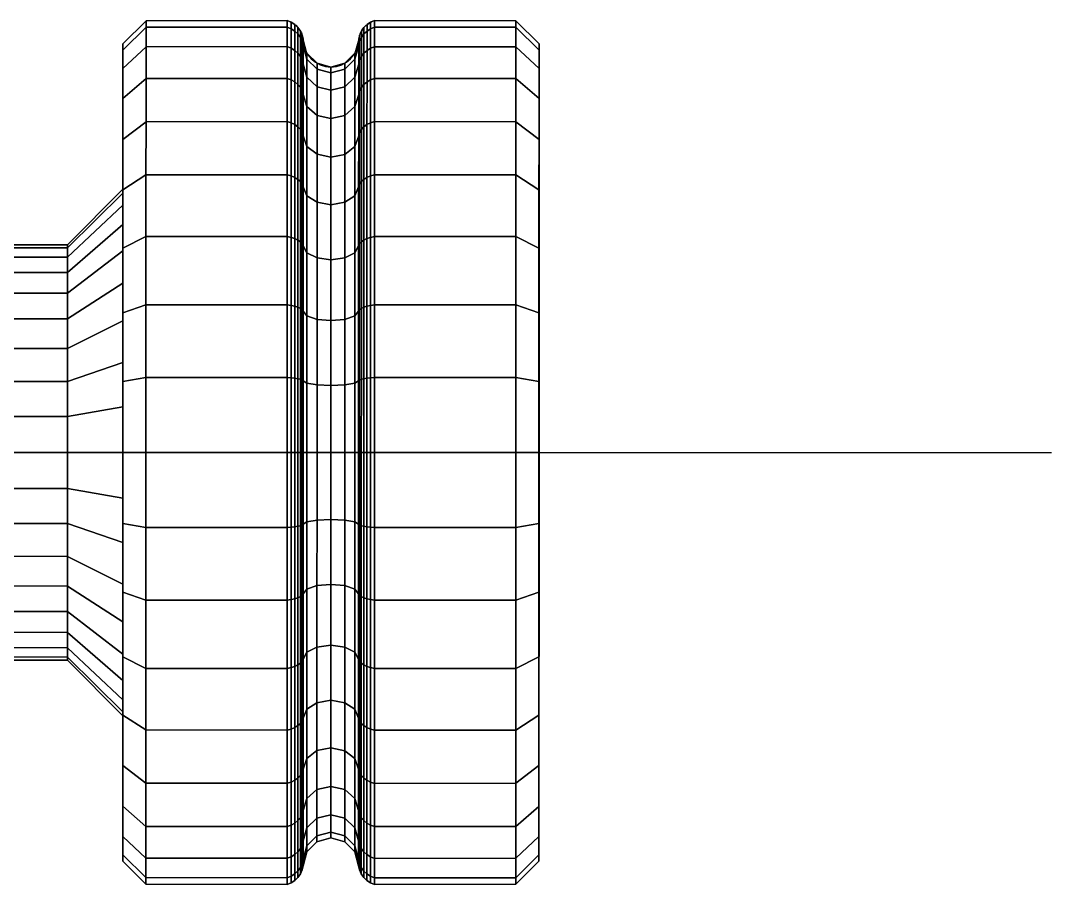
# Model space of a CAD drawing. Extents: x 12.7 to 36, y 9 to 27.5.
# Drawn here: x 33.801 to 36.03, y 10.85 to 12.717 of the extents above; entities that cross this region are included whole.
import ezdxf

# ---------------------------------------------------------------- set-up
doc = ezdxf.new("R2010")
doc.units = 0
doc.header["$MEASUREMENT"] = 0
doc.layers.get('0').update_dxf_attribs({"linetype": 'CONTINUOUS'})
doc.layers.add('FACE', color=7, linetype='CONTINUOUS')

# ---------------------------------------------------------------- blocks, each defined once
blk = doc.blocks.new('NEW')
at = {"color": 7}
blk.add_line((36.03, 11.7829, 0.75), (12.691, 11.7865, 0.75), dxfattribs=at)
at = {"color": 7, "elevation": 0.75}
blk.add_lwpolyline([(33.4418, 12.2329), (33.9018, 12.2329), (34.0218, 12.3529), (34.0218, 12.667), (34.0718, 12.717), (34.3772, 12.7172, -0.299827), (34.4118, 12.677, 1), (34.5318, 12.677, -0.299827), (34.5663, 12.7172), (34.8718, 12.717), (34.9218, 12.667), (34.9218, 11.7829)], format="xyb", dxfattribs=at)
at = {"layer": 'FACE', "color": 7}
mesh = blk.add_polymesh((9, 9), dxfattribs=at)
for k, corner in enumerate([(34.4097, 12.6861, 0.75), (34.4059, 12.6947, 0.75), (34.4005, 12.7023, 0.75), (34.3938, 12.7088, 0.75), (34.3859, 12.7138, 0.75), (34.3772, 12.7172, 0.75), (34.0718, 12.717, 0.75), (34.0218, 12.667, 0.75), (34.0218, 12.3529, 0.75), (34.4097, 12.6724, 0.5933), (34.4059, 12.6808, 0.5918), (34.4005, 12.6884, 0.5905), (34.3938, 12.6947, 0.5894), (34.3859, 12.6997, 0.5885), (34.3772, 12.7031, 0.5879), (34.0718, 12.7028, 0.588), (34.0218, 12.6536, 0.5966), (34.0218, 12.3443, 0.6512), (34.4097, 12.6317, 0.4414), (34.4059, 12.6397, 0.4385), (34.4005, 12.6469, 0.4359), (34.3938, 12.653, 0.4337), (34.3859, 12.6577, 0.4319), (34.3772, 12.661, 0.4308), (34.0718, 12.6607, 0.4309), (34.0218, 12.6138, 0.448), (34.0218, 12.3186, 0.5554), (34.4097, 12.5652, 0.2989), (34.4059, 12.5726, 0.2946), (34.4005, 12.5793, 0.2908), (34.3938, 12.5849, 0.2875), (34.3859, 12.5892, 0.285), (34.3772, 12.5922, 0.2833), (34.0718, 12.592, 0.2834), (34.0218, 12.5487, 0.3084), (34.0218, 12.2767, 0.4655), (34.4097, 12.475, 0.17), (34.4059, 12.4816, 0.1645), (34.4005, 12.4874, 0.1596), (34.3938, 12.4924, 0.1555), (34.3859, 12.4962, 0.1522), (34.3772, 12.4989, 0.15), (34.0718, 12.4987, 0.1502), (34.0218, 12.4604, 0.1823), (34.0218, 12.2198, 0.3842), (34.4097, 12.3638, 0.0588), (34.4059, 12.3693, 0.0523), (34.4005, 12.3742, 0.0464), (34.3938, 12.3784, 0.0415), (34.3859, 12.3816, 0.0376), (34.3772, 12.3838, 0.035), (34.0717, 12.3837, 0.0352), (34.0218, 12.3516, 0.0735), (34.0218, 12.1497, 0.3141), (34.4097, 12.235, -0.0314), (34.4059, 12.2393, -0.0388), (34.4005, 12.2431, -0.0454), (34.3937, 12.2463, -0.051), (34.3859, 12.2488, -0.0554), (34.3772, 12.2506, -0.0583), (34.0717, 12.2505, -0.0581), (34.0217, 12.2255, -0.0148), (34.0218, 12.0684, 0.2572), (34.4096, 12.0925, -0.0979), (34.4058, 12.0954, -0.1059), (34.4005, 12.098, -0.1131), (34.3937, 12.1002, -0.1191), (34.3859, 12.1019, -0.1239), (34.3772, 12.1031, -0.1271), (34.0717, 12.103, -0.1268), (34.0217, 12.0859, -0.0799), (34.0217, 11.9785, 0.2153), (34.4096, 11.9405, -0.1386), (34.4058, 11.942, -0.147), (34.4005, 11.9433, -0.1545), (34.3937, 11.9445, -0.1609), (34.3858, 11.9453, -0.1658), (34.3772, 11.9459, -0.1692), (34.0717, 11.9459, -0.1689), (34.0217, 11.9373, -0.1197), (34.0217, 11.8827, 0.1896)]):
    mesh.set_mesh_vertex(divmod(k, 9), corner)
mesh = blk.add_polymesh((9, 9), dxfattribs=at)
for k, corner in enumerate([(34.9218, 11.7829, 0.75), (34.9218, 12.667, 0.75), (34.8718, 12.717, 0.75), (34.5663, 12.7172, 0.75), (34.5576, 12.7138, 0.75), (34.5498, 12.7088, 0.75), (34.543, 12.7023, 0.75), (34.5377, 12.6947, 0.75), (34.5339, 12.6861, 0.75), (34.9218, 11.7829, 0.7502), (34.9218, 12.6536, 0.5966), (34.8718, 12.7028, 0.5879), (34.5663, 12.7031, 0.5879), (34.5576, 12.6997, 0.5885), (34.5498, 12.6947, 0.5894), (34.543, 12.6884, 0.5905), (34.5377, 12.6808, 0.5918), (34.5339, 12.6724, 0.5933), (34.9218, 11.783, 0.7503), (34.9218, 12.6138, 0.4479), (34.8718, 12.6607, 0.4308), (34.5663, 12.6609, 0.4308), (34.5576, 12.6577, 0.4319), (34.5498, 12.653, 0.4337), (34.543, 12.6469, 0.4359), (34.5376, 12.6397, 0.4385), (34.5339, 12.6317, 0.4414), (34.9218, 11.783, 0.7504), (34.9218, 12.5487, 0.3084), (34.8718, 12.592, 0.2834), (34.5663, 12.5922, 0.2833), (34.5576, 12.5892, 0.285), (34.5498, 12.5849, 0.2875), (34.543, 12.5793, 0.2908), (34.5376, 12.5726, 0.2946), (34.5338, 12.5652, 0.2989), (34.9218, 11.7831, 0.7506), (34.9218, 12.4604, 0.1823), (34.8718, 12.4987, 0.1501), (34.5663, 12.4989, 0.15), (34.5576, 12.4962, 0.1522), (34.5497, 12.4924, 0.1555), (34.543, 12.4874, 0.1596), (34.5376, 12.4816, 0.1645), (34.5338, 12.475, 0.17), (34.9218, 11.7832, 0.7507), (34.9217, 12.3515, 0.0734), (34.8717, 12.3837, 0.0351), (34.5663, 12.3838, 0.035), (34.5576, 12.3816, 0.0376), (34.5497, 12.3784, 0.0415), (34.543, 12.3742, 0.0464), (34.5376, 12.3693, 0.0523), (34.5338, 12.3638, 0.0588), (34.9218, 11.7834, 0.7508), (34.9217, 12.2254, -0.0149), (34.8717, 12.2504, -0.0582), (34.5663, 12.2505, -0.0584), (34.5576, 12.2488, -0.0554), (34.5497, 12.2463, -0.051), (34.543, 12.2431, -0.0454), (34.5376, 12.2393, -0.0388), (34.5338, 12.235, -0.0314), (34.9218, 11.7835, 0.7508), (34.9217, 12.0859, -0.08), (34.8717, 12.103, -0.1269), (34.5663, 12.1031, -0.1271), (34.5576, 12.1019, -0.1239), (34.5497, 12.1002, -0.1192), (34.543, 12.098, -0.1131), (34.5376, 12.0954, -0.1059), (34.5338, 12.0924, -0.0979), (34.9218, 11.7836, 0.7509), (34.9217, 11.9372, -0.1198), (34.8717, 11.9459, -0.169), (34.5662, 11.9459, -0.1692), (34.5575, 11.9453, -0.1658), (34.5497, 11.9445, -0.1609), (34.5429, 11.9433, -0.1545), (34.5376, 11.942, -0.147), (34.5338, 11.9405, -0.1386)]):
    mesh.set_mesh_vertex(divmod(k, 9), corner)
mesh = blk.add_polymesh((4, 9), dxfattribs=at)
for k, corner in enumerate([(34.4097, 12.475, 1.33), (34.4059, 12.4816, 1.3355), (34.4005, 12.4874, 1.3404), (34.3938, 12.4924, 1.3445), (34.3859, 12.4962, 1.3478), (34.3772, 12.4989, 1.35), (34.0718, 12.4987, 1.3498), (34.0218, 12.4604, 1.3177), (34.0218, 12.2198, 1.1158), (34.4097, 12.5652, 1.2011), (34.4059, 12.5726, 1.2054), (34.4005, 12.5793, 1.2092), (34.3938, 12.5849, 1.2125), (34.3859, 12.5892, 1.215), (34.3772, 12.5922, 1.2167), (34.0718, 12.592, 1.2166), (34.0218, 12.5487, 1.1916), (34.0218, 12.2767, 1.0345), (34.4097, 12.6317, 1.0586), (34.4059, 12.6397, 1.0615), (34.4005, 12.6469, 1.0641), (34.3938, 12.653, 1.0663), (34.3859, 12.6577, 1.0681), (34.3772, 12.661, 1.0692), (34.0718, 12.6607, 1.0691), (34.0218, 12.6138, 1.052), (34.0218, 12.3186, 0.9446), (34.4097, 12.6724, 0.9067), (34.4059, 12.6808, 0.9082), (34.4005, 12.6884, 0.9095), (34.3938, 12.6947, 0.9106), (34.3859, 12.6997, 0.9115), (34.3772, 12.7031, 0.9121), (34.0718, 12.7028, 0.912), (34.0218, 12.6536, 0.9034), (34.0218, 12.3443, 0.8488)]):
    mesh.set_mesh_vertex(divmod(k, 9), corner)
mesh = blk.add_polymesh((9, 9), dxfattribs=at)
for k, corner in enumerate([(34.5339, 12.6861, 0.75), (34.5318, 12.677, 0.75), (34.5237, 12.647, 0.75), (34.5018, 12.6251, 0.75), (34.4718, 12.617, 0.75), (34.4418, 12.6251, 0.75), (34.4198, 12.647, 0.75), (34.4118, 12.677, 0.75), (34.4097, 12.6861, 0.75), (34.5339, 12.6724, 0.5933), (34.5318, 12.6634, 0.5949), (34.5237, 12.6339, 0.6001), (34.5018, 12.6123, 0.6039), (34.4718, 12.6044, 0.6053), (34.4418, 12.6123, 0.6039), (34.4198, 12.6339, 0.6001), (34.4118, 12.6634, 0.5949), (34.4097, 12.6724, 0.5933), (34.5339, 12.6317, 0.4414), (34.5318, 12.6232, 0.4445), (34.5237, 12.595, 0.4548), (34.5018, 12.5743, 0.4623), (34.4718, 12.5668, 0.465), (34.4418, 12.5743, 0.4623), (34.4198, 12.595, 0.4548), (34.4118, 12.6232, 0.4445), (34.4097, 12.6317, 0.4414), (34.5338, 12.5652, 0.2989), (34.5318, 12.5574, 0.3034), (34.5237, 12.5314, 0.3184), (34.5018, 12.5124, 0.3294), (34.4718, 12.5054, 0.3334), (34.4418, 12.5124, 0.3294), (34.4198, 12.5314, 0.3184), (34.4118, 12.5574, 0.3034), (34.4097, 12.5652, 0.2989), (34.5338, 12.475, 0.17), (34.5318, 12.4681, 0.1759), (34.5237, 12.4451, 0.1952), (34.5018, 12.4282, 0.2093), (34.4718, 12.4221, 0.2145), (34.4418, 12.4283, 0.2093), (34.4198, 12.4451, 0.1952), (34.4118, 12.4681, 0.1759), (34.4097, 12.475, 0.17), (34.5338, 12.3638, 0.0588), (34.5317, 12.358, 0.0658), (34.5237, 12.3387, 0.0888), (34.5018, 12.3246, 0.1056), (34.4718, 12.3194, 0.1118), (34.4418, 12.3246, 0.1056), (34.4198, 12.3387, 0.0888), (34.4117, 12.358, 0.0658), (34.4097, 12.3638, 0.0588), (34.5338, 12.235, -0.0314), (34.5317, 12.2304, -0.0235), (34.5237, 12.2154, 0.0025), (34.5017, 12.2045, 0.0215), (34.4717, 12.2004, 0.0285), (34.4417, 12.2045, 0.0215), (34.4198, 12.2154, 0.0025), (34.4117, 12.2304, -0.0235), (34.4097, 12.235, -0.0314), (34.5338, 12.0924, -0.0979), (34.5317, 12.0893, -0.0893), (34.5237, 12.0791, -0.0611), (34.5017, 12.0716, -0.0405), (34.4717, 12.0688, -0.0329), (34.4417, 12.0716, -0.0405), (34.4198, 12.0791, -0.0611), (34.4117, 12.0893, -0.0893), (34.4096, 12.0925, -0.0979), (34.5338, 11.9405, -0.1386), (34.5317, 11.9389, -0.1296), (34.5237, 11.9337, -0.1001), (34.5017, 11.9299, -0.0784), (34.4717, 11.9285, -0.0705), (34.4417, 11.9299, -0.0784), (34.4197, 11.9337, -0.1), (34.4117, 11.939, -0.1296), (34.4096, 11.9405, -0.1386)]):
    mesh.set_mesh_vertex(divmod(k, 9), corner)
mesh = blk.add_polymesh((4, 9), dxfattribs=at)
for k, corner in enumerate([(34.9218, 11.7831, 0.7494), (34.9218, 12.4604, 1.3177), (34.8718, 12.4987, 1.3499), (34.5663, 12.4989, 1.35), (34.5576, 12.4962, 1.3478), (34.5497, 12.4924, 1.3445), (34.543, 12.4874, 1.3404), (34.5376, 12.4816, 1.3355), (34.5338, 12.475, 1.33), (34.9218, 11.783, 0.7496), (34.9218, 12.5487, 1.1916), (34.8718, 12.592, 1.2166), (34.5663, 12.5922, 1.2167), (34.5576, 12.5892, 1.215), (34.5498, 12.5849, 1.2125), (34.543, 12.5793, 1.2092), (34.5376, 12.5726, 1.2054), (34.5338, 12.5652, 1.2011), (34.9218, 11.783, 0.7497), (34.9218, 12.6138, 1.0521), (34.8718, 12.6607, 1.0692), (34.5663, 12.6609, 1.0692), (34.5576, 12.6577, 1.0681), (34.5498, 12.653, 1.0663), (34.543, 12.6469, 1.0641), (34.5376, 12.6397, 1.0615), (34.5339, 12.6317, 1.0586), (34.9218, 11.7829, 0.7498), (34.9218, 12.6536, 0.9034), (34.8718, 12.7028, 0.9121), (34.5663, 12.7031, 0.9121), (34.5576, 12.6997, 0.9115), (34.5498, 12.6947, 0.9106), (34.543, 12.6884, 0.9095), (34.5377, 12.6808, 0.9082), (34.5339, 12.6724, 0.9067)]):
    mesh.set_mesh_vertex(divmod(k, 9), corner)
mesh = blk.add_polymesh((4, 9), dxfattribs=at)
for k, corner in enumerate([(34.5338, 12.475, 1.33), (34.5318, 12.4681, 1.3241), (34.5237, 12.4451, 1.3048), (34.5018, 12.4282, 1.2907), (34.4718, 12.4221, 1.2855), (34.4418, 12.4283, 1.2907), (34.4198, 12.4451, 1.3048), (34.4118, 12.4681, 1.3241), (34.4097, 12.475, 1.33), (34.5338, 12.5652, 1.2011), (34.5318, 12.5574, 1.1966), (34.5237, 12.5314, 1.1816), (34.5018, 12.5124, 1.1706), (34.4718, 12.5054, 1.1666), (34.4418, 12.5124, 1.1706), (34.4198, 12.5314, 1.1816), (34.4118, 12.5574, 1.1966), (34.4097, 12.5652, 1.2011), (34.5339, 12.6317, 1.0586), (34.5318, 12.6232, 1.0555), (34.5237, 12.595, 1.0452), (34.5018, 12.5743, 1.0377), (34.4718, 12.5668, 1.035), (34.4418, 12.5743, 1.0377), (34.4198, 12.595, 1.0452), (34.4118, 12.6232, 1.0555), (34.4097, 12.6317, 1.0586), (34.5339, 12.6724, 0.9067), (34.5318, 12.6634, 0.9051), (34.5237, 12.6339, 0.8999), (34.5018, 12.6123, 0.8961), (34.4718, 12.6044, 0.8947), (34.4418, 12.6123, 0.8961), (34.4198, 12.6339, 0.8999), (34.4118, 12.6634, 0.9051), (34.4097, 12.6724, 0.9067)]):
    mesh.set_mesh_vertex(divmod(k, 9), corner)
mesh = blk.add_polymesh((9, 9), dxfattribs=at)
for k, corner in enumerate([(34.4095, 11.3327, 1.5314), (34.4058, 11.3285, 1.5388), (34.4004, 11.3246, 1.5454), (34.3936, 11.3214, 1.551), (34.3858, 11.3189, 1.5554), (34.3771, 11.3172, 1.5583), (34.0716, 11.3173, 1.5581), (34.0216, 11.3423, 1.5148), (34.0217, 11.4994, 1.2428), (34.4096, 11.4753, 1.5979), (34.4058, 11.4723, 1.6059), (34.4004, 11.4697, 1.6131), (34.3937, 11.4675, 1.6191), (34.3858, 11.4658, 1.6239), (34.3771, 11.4646, 1.6271), (34.0716, 11.4648, 1.6268), (34.0217, 11.4819, 1.5799), (34.0217, 11.5893, 1.2847), (34.4096, 11.6272, 1.6386), (34.4058, 11.6257, 1.647), (34.4004, 11.6244, 1.6545), (34.3937, 11.6232, 1.6609), (34.3858, 11.6224, 1.6658), (34.3771, 11.6218, 1.6692), (34.0717, 11.6219, 1.6689), (34.0217, 11.6306, 1.6197), (34.0217, 11.6851, 1.3104), (34.4096, 11.7839, 1.6523), (34.4058, 11.7839, 1.6608), (34.4004, 11.7839, 1.6684), (34.3937, 11.7839, 1.6749), (34.3858, 11.7839, 1.68), (34.3771, 11.7839, 1.6834), (34.0717, 11.7839, 1.6831), (34.0217, 11.7839, 1.6331), (34.0217, 11.7839, 1.319), (34.4096, 11.9405, 1.6386), (34.4058, 11.942, 1.647), (34.4005, 11.9433, 1.6545), (34.3937, 11.9445, 1.6609), (34.3858, 11.9453, 1.6658), (34.3772, 11.9459, 1.6692), (34.0717, 11.9459, 1.6689), (34.0217, 11.9373, 1.6197), (34.0217, 11.8827, 1.3104), (34.4096, 12.0925, 1.5979), (34.4058, 12.0954, 1.6059), (34.4005, 12.098, 1.6131), (34.3937, 12.1002, 1.6191), (34.3859, 12.1019, 1.6239), (34.3772, 12.1031, 1.6271), (34.0717, 12.103, 1.6268), (34.0217, 12.0859, 1.5799), (34.0217, 11.9785, 1.2847), (34.4097, 12.235, 1.5314), (34.4059, 12.2393, 1.5388), (34.4005, 12.2431, 1.5454), (34.3937, 12.2463, 1.551), (34.3859, 12.2488, 1.5554), (34.3772, 12.2506, 1.5583), (34.0717, 12.2505, 1.5581), (34.0217, 12.2255, 1.5148), (34.0218, 12.0684, 1.2428), (34.4097, 12.3638, 1.4412), (34.4059, 12.3693, 1.4477), (34.4005, 12.3742, 1.4536), (34.3938, 12.3784, 1.4585), (34.3859, 12.3816, 1.4624), (34.3772, 12.3838, 1.465), (34.0717, 12.3837, 1.4648), (34.0218, 12.3516, 1.4265), (34.0218, 12.1497, 1.1859), (34.4097, 12.475, 1.33), (34.4059, 12.4816, 1.3355), (34.4005, 12.4874, 1.3404), (34.3938, 12.4924, 1.3445), (34.3859, 12.4962, 1.3478), (34.3772, 12.4989, 1.35), (34.0718, 12.4987, 1.3498), (34.0218, 12.4604, 1.3177), (34.0218, 12.2198, 1.1158)]):
    mesh.set_mesh_vertex(divmod(k, 9), corner)
mesh = blk.add_polymesh((9, 9), dxfattribs=at)
for k, corner in enumerate([(34.9218, 11.7842, 0.7492), (34.9216, 11.3422, 1.5149), (34.8716, 11.3172, 1.5582), (34.5662, 11.3171, 1.5584), (34.5575, 11.3189, 1.5554), (34.5496, 11.3214, 1.551), (34.5429, 11.3246, 1.5454), (34.5375, 11.3284, 1.5388), (34.5337, 11.3327, 1.5314), (34.9218, 11.7841, 0.7492), (34.9216, 11.4817, 1.58), (34.8716, 11.4646, 1.6269), (34.5662, 11.4646, 1.6271), (34.5575, 11.4658, 1.6239), (34.5496, 11.4675, 1.6192), (34.5429, 11.4697, 1.6131), (34.5375, 11.4723, 1.6059), (34.5337, 11.4752, 1.5979), (34.9218, 11.7839, 0.7491), (34.9217, 11.6304, 1.6198), (34.8717, 11.6217, 1.669), (34.5662, 11.6218, 1.6692), (34.5575, 11.6224, 1.6658), (34.5496, 11.6232, 1.6609), (34.5429, 11.6244, 1.6545), (34.5375, 11.6257, 1.647), (34.5337, 11.6272, 1.6386), (34.9218, 11.7838, 0.7491), (34.9217, 11.7838, 1.6332), (34.8717, 11.7838, 1.6832), (34.5662, 11.7838, 1.6834), (34.5575, 11.7838, 1.68), (34.5497, 11.7838, 1.6749), (34.5429, 11.7838, 1.6685), (34.5375, 11.7838, 1.6608), (34.5338, 11.7838, 1.6523), (34.9218, 11.7836, 0.7491), (34.9217, 11.9372, 1.6198), (34.8717, 11.9459, 1.669), (34.5662, 11.9459, 1.6692), (34.5575, 11.9453, 1.6658), (34.5497, 11.9445, 1.6609), (34.5429, 11.9433, 1.6545), (34.5376, 11.942, 1.647), (34.5338, 11.9405, 1.6386), (34.9218, 11.7835, 0.7492), (34.9217, 12.0859, 1.58), (34.8717, 12.103, 1.6269), (34.5663, 12.1031, 1.6271), (34.5576, 12.1019, 1.6239), (34.5497, 12.1002, 1.6192), (34.543, 12.098, 1.6131), (34.5376, 12.0954, 1.6059), (34.5338, 12.0924, 1.5979), (34.9218, 11.7834, 0.7492), (34.9217, 12.2254, 1.5149), (34.8717, 12.2504, 1.5582), (34.5663, 12.2505, 1.5584), (34.5576, 12.2488, 1.5554), (34.5497, 12.2463, 1.551), (34.543, 12.2431, 1.5454), (34.5376, 12.2393, 1.5388), (34.5338, 12.235, 1.5314), (34.9218, 11.7832, 0.7493), (34.9217, 12.3515, 1.4266), (34.8717, 12.3837, 1.4649), (34.5663, 12.3838, 1.465), (34.5576, 12.3816, 1.4624), (34.5497, 12.3784, 1.4585), (34.543, 12.3742, 1.4536), (34.5376, 12.3693, 1.4477), (34.5338, 12.3638, 1.4412), (34.9218, 11.7831, 0.7494), (34.9218, 12.4604, 1.3177), (34.8718, 12.4987, 1.3499), (34.5663, 12.4989, 1.35), (34.5576, 12.4962, 1.3478), (34.5497, 12.4924, 1.3445), (34.543, 12.4874, 1.3404), (34.5376, 12.4816, 1.3355), (34.5338, 12.475, 1.33)]):
    mesh.set_mesh_vertex(divmod(k, 9), corner)
mesh = blk.add_polymesh((9, 9), dxfattribs=at)
for k, corner in enumerate([(34.5337, 11.3327, 1.5314), (34.5316, 11.3373, 1.5235), (34.5236, 11.3523, 1.4975), (34.5016, 11.3632, 1.4785), (34.4716, 11.3673, 1.4715), (34.4416, 11.3633, 1.4785), (34.4197, 11.3523, 1.4975), (34.4116, 11.3373, 1.5235), (34.4095, 11.3327, 1.5314), (34.5337, 11.4752, 1.5979), (34.5316, 11.4784, 1.5893), (34.5236, 11.4886, 1.5611), (34.5016, 11.4961, 1.5405), (34.4717, 11.4989, 1.5329), (34.4416, 11.4961, 1.5405), (34.4197, 11.4886, 1.5611), (34.4116, 11.4784, 1.5893), (34.4096, 11.4753, 1.5979), (34.5337, 11.6272, 1.6386), (34.5317, 11.6287, 1.6296), (34.5236, 11.634, 1.6001), (34.5017, 11.6378, 1.5784), (34.4717, 11.6392, 1.5705), (34.4417, 11.6378, 1.5784), (34.4197, 11.634, 1.6), (34.4117, 11.6288, 1.6296), (34.4096, 11.6272, 1.6386), (34.5338, 11.7838, 1.6523), (34.5317, 11.7838, 1.6432), (34.5236, 11.7838, 1.6132), (34.5017, 11.7838, 1.5912), (34.4717, 11.7838, 1.5832), (34.4417, 11.7839, 1.5912), (34.4197, 11.7839, 1.6132), (34.4117, 11.7839, 1.6432), (34.4096, 11.7839, 1.6523), (34.5338, 11.9405, 1.6386), (34.5317, 11.9389, 1.6296), (34.5237, 11.9337, 1.6001), (34.5017, 11.9299, 1.5784), (34.4717, 11.9285, 1.5705), (34.4417, 11.9299, 1.5784), (34.4197, 11.9337, 1.6), (34.4117, 11.939, 1.6296), (34.4096, 11.9405, 1.6386), (34.5338, 12.0924, 1.5979), (34.5317, 12.0893, 1.5893), (34.5237, 12.0791, 1.5611), (34.5017, 12.0716, 1.5405), (34.4717, 12.0688, 1.5329), (34.4417, 12.0716, 1.5405), (34.4198, 12.0791, 1.5611), (34.4117, 12.0893, 1.5893), (34.4096, 12.0925, 1.5979), (34.5338, 12.235, 1.5314), (34.5317, 12.2304, 1.5235), (34.5237, 12.2154, 1.4975), (34.5017, 12.2045, 1.4785), (34.4717, 12.2004, 1.4715), (34.4417, 12.2045, 1.4785), (34.4198, 12.2154, 1.4975), (34.4117, 12.2304, 1.5235), (34.4097, 12.235, 1.5314), (34.5338, 12.3638, 1.4412), (34.5317, 12.358, 1.4342), (34.5237, 12.3387, 1.4112), (34.5018, 12.3246, 1.3944), (34.4718, 12.3194, 1.3882), (34.4418, 12.3246, 1.3944), (34.4198, 12.3387, 1.4112), (34.4117, 12.358, 1.4342), (34.4097, 12.3638, 1.4412), (34.5338, 12.475, 1.33), (34.5318, 12.4681, 1.3241), (34.5237, 12.4451, 1.3048), (34.5018, 12.4282, 1.2907), (34.4718, 12.4221, 1.2855), (34.4418, 12.4283, 1.2907), (34.4198, 12.4451, 1.3048), (34.4118, 12.4681, 1.3241), (34.4097, 12.475, 1.33)]):
    mesh.set_mesh_vertex(divmod(k, 9), corner)
mesh = blk.add_polymesh((9, 9), dxfattribs=at)
for k, corner in enumerate([(34.0218, 12.3529, 0.75), (33.9018, 12.2329, 0.75), (33.4418, 12.2329, 0.75), (33.3218, 12.3529, 0.75), (33.3218, 11.784, 0.75), (32.6218, 11.7841, 0.75), (32.6218, 12.3529, 0.75), (32.5018, 12.2283, 0.75), (31.4418, 12.2283, 0.75), (34.0218, 12.3443, 0.6512), (33.9018, 12.2261, 0.672), (33.4418, 12.2261, 0.672), (33.3218, 12.3443, 0.6512), (33.3218, 11.784, 0.75), (32.6218, 11.7841, 0.75), (32.6218, 12.3443, 0.6512), (32.5018, 12.2215, 0.6729), (31.4418, 12.2215, 0.6729), (34.0218, 12.3186, 0.5554), (33.9018, 12.2058, 0.5964), (33.4418, 12.2058, 0.5965), (33.3218, 12.3186, 0.5554), (33.3218, 11.784, 0.75), (32.6218, 11.7841, 0.75), (32.6218, 12.3186, 0.5554), (32.5018, 12.2015, 0.5981), (31.4418, 12.2015, 0.5981), (34.0218, 12.2767, 0.4655), (33.9018, 12.1728, 0.5255), (33.4418, 12.1728, 0.5255), (33.3218, 12.2767, 0.4655), (33.3218, 11.784, 0.75), (32.6218, 11.7841, 0.75), (32.6218, 12.2767, 0.4656), (32.5018, 12.1688, 0.5279), (31.4418, 12.1688, 0.528), (34.0218, 12.2198, 0.3842), (33.9018, 12.1279, 0.4614), (33.4418, 12.1279, 0.4614), (33.3218, 12.2198, 0.3843), (33.3218, 11.784, 0.75), (32.6218, 11.7841, 0.75), (32.6218, 12.2198, 0.3844), (32.5018, 12.1244, 0.4645), (31.4418, 12.1244, 0.4646), (34.0218, 12.1497, 0.3141), (33.9018, 12.0725, 0.406), (33.4418, 12.0725, 0.4061), (33.3218, 12.1497, 0.3142), (33.3218, 11.784, 0.75), (32.6218, 11.7841, 0.75), (32.6218, 12.1497, 0.3142), (32.5018, 12.0696, 0.4097), (31.4418, 12.0697, 0.4098), (34.0218, 12.0684, 0.2572), (33.9018, 12.0084, 0.3612), (33.4418, 12.0084, 0.3612), (33.3218, 12.0685, 0.2573), (33.3218, 11.784, 0.75), (32.6218, 11.7841, 0.75), (32.6218, 12.0685, 0.2574), (32.5018, 12.0062, 0.3653), (31.4418, 12.0063, 0.3654), (34.0217, 11.9785, 0.2153), (33.9018, 11.9375, 0.3281), (33.4418, 11.9375, 0.3281), (33.3217, 11.9786, 0.2154), (33.3218, 11.784, 0.75), (32.6218, 11.7841, 0.75), (32.6217, 11.9786, 0.2155), (32.5018, 11.936, 0.3326), (31.4418, 11.9361, 0.3327), (34.0217, 11.8827, 0.1896), (33.9017, 11.8619, 0.3078), (33.4417, 11.8619, 0.3079), (33.3217, 11.8828, 0.1897), (33.3218, 11.784, 0.75), (32.6218, 11.7841, 0.75), (32.6217, 11.8829, 0.1898), (32.5017, 11.8612, 0.3125), (31.4417, 11.8613, 0.3127)]):
    mesh.set_mesh_vertex(divmod(k, 9), corner)
mesh = blk.add_polymesh((4, 9), dxfattribs=at)
for k, corner in enumerate([(34.0218, 12.2198, 1.1158), (33.9018, 12.1279, 1.0386), (33.4418, 12.1279, 1.0386), (33.3218, 12.2198, 1.1157), (33.3218, 11.784, 0.75), (32.6218, 11.7841, 0.75), (32.6218, 12.2198, 1.1156), (32.5018, 12.1244, 1.0355), (31.4418, 12.1244, 1.0354), (34.0218, 12.2767, 1.0345), (33.9018, 12.1728, 0.9745), (33.4418, 12.1728, 0.9745), (33.3218, 12.2767, 1.0345), (33.3218, 11.784, 0.75), (32.6218, 11.7841, 0.75), (32.6218, 12.2767, 1.0344), (32.5018, 12.1688, 0.9721), (31.4418, 12.1688, 0.972), (34.0218, 12.3186, 0.9446), (33.9018, 12.2058, 0.9036), (33.4418, 12.2058, 0.9035), (33.3218, 12.3186, 0.9446), (33.3218, 11.784, 0.75), (32.6218, 11.7841, 0.75), (32.6218, 12.3186, 0.9446), (32.5018, 12.2015, 0.9019), (31.4418, 12.2015, 0.9019), (34.0218, 12.3443, 0.8488), (33.9018, 12.2261, 0.828), (33.4418, 12.2261, 0.828), (33.3218, 12.3443, 0.8488), (33.3218, 11.784, 0.75), (32.6218, 11.7841, 0.75), (32.6218, 12.3443, 0.8488), (32.5018, 12.2215, 0.8271), (31.4418, 12.2215, 0.8271)]):
    mesh.set_mesh_vertex(divmod(k, 9), corner)
mesh = blk.add_polymesh((9, 9), dxfattribs=at)
for k, corner in enumerate([(34.0217, 11.4994, 1.2428), (33.9017, 11.5594, 1.1388), (33.4417, 11.5595, 1.1388), (33.3217, 11.4995, 1.2427), (33.3218, 11.784, 0.75), (32.6218, 11.7841, 0.75), (32.6217, 11.4997, 1.2426), (32.5017, 11.562, 1.1347), (31.4417, 11.5622, 1.1346), (34.0217, 11.5893, 1.2847), (33.9017, 11.6304, 1.1719), (33.4417, 11.6304, 1.1719), (33.3217, 11.5894, 1.2846), (33.3218, 11.784, 0.75), (32.6218, 11.7841, 0.75), (32.6217, 11.5895, 1.2845), (32.5017, 11.6322, 1.1674), (31.4417, 11.6323, 1.1673), (34.0217, 11.6851, 1.3104), (33.9017, 11.706, 1.1922), (33.4417, 11.706, 1.1921), (33.3217, 11.6852, 1.3103), (33.3218, 11.784, 0.75), (32.6218, 11.7841, 0.75), (32.6217, 11.6853, 1.3102), (32.5017, 11.707, 1.1875), (31.4417, 11.7071, 1.1873), (34.0217, 11.7839, 1.319), (33.9017, 11.7839, 1.199), (33.4417, 11.784, 1.1989), (33.3217, 11.784, 1.3189), (33.3218, 11.784, 0.75), (32.6218, 11.7841, 0.75), (32.6217, 11.7841, 1.3188), (32.5017, 11.7841, 1.1942), (31.4417, 11.7842, 1.1941), (34.0217, 11.8827, 1.3104), (33.9017, 11.8619, 1.1922), (33.4417, 11.8619, 1.1921), (33.3217, 11.8828, 1.3103), (33.3218, 11.784, 0.75), (32.6218, 11.7841, 0.75), (32.6217, 11.8829, 1.3102), (32.5017, 11.8612, 1.1875), (31.4417, 11.8613, 1.1873), (34.0217, 11.9785, 1.2847), (33.9018, 11.9375, 1.1719), (33.4418, 11.9375, 1.1719), (33.3217, 11.9786, 1.2846), (33.3218, 11.784, 0.75), (32.6218, 11.7841, 0.75), (32.6217, 11.9786, 1.2845), (32.5018, 11.936, 1.1674), (31.4418, 11.9361, 1.1673), (34.0218, 12.0684, 1.2428), (33.9018, 12.0084, 1.1388), (33.4418, 12.0084, 1.1388), (33.3218, 12.0685, 1.2427), (33.3218, 11.784, 0.75), (32.6218, 11.7841, 0.75), (32.6218, 12.0685, 1.2426), (32.5018, 12.0062, 1.1347), (31.4418, 12.0063, 1.1346), (34.0218, 12.1497, 1.1859), (33.9018, 12.0725, 1.094), (33.4418, 12.0725, 1.0939), (33.3218, 12.1497, 1.1858), (33.3218, 11.784, 0.75), (32.6218, 11.7841, 0.75), (32.6218, 12.1497, 1.1858), (32.5018, 12.0696, 1.0903), (31.4418, 12.0697, 1.0902), (34.0218, 12.2198, 1.1158), (33.9018, 12.1279, 1.0386), (33.4418, 12.1279, 1.0386), (33.3218, 12.2198, 1.1157), (33.3218, 11.784, 0.75), (32.6218, 11.7841, 0.75), (32.6218, 12.2198, 1.1156), (32.5018, 12.1244, 1.0355), (31.4418, 12.1244, 1.0354)]):
    mesh.set_mesh_vertex(divmod(k, 9), corner)
mesh = blk.add_polymesh((9, 9), dxfattribs=at)
for k, corner in enumerate([(34.4096, 11.9405, -0.1386), (34.4058, 11.942, -0.147), (34.4005, 11.9433, -0.1545), (34.3937, 11.9445, -0.1609), (34.3858, 11.9453, -0.1658), (34.3772, 11.9459, -0.1692), (34.0717, 11.9459, -0.1689), (34.0217, 11.9373, -0.1197), (34.0217, 11.8827, 0.1896), (34.4096, 11.7839, -0.1523), (34.4058, 11.7839, -0.1608), (34.4004, 11.7839, -0.1684), (34.3937, 11.7839, -0.1749), (34.3858, 11.7839, -0.18), (34.3771, 11.7839, -0.1834), (34.0717, 11.7839, -0.1831), (34.0217, 11.7839, -0.1331), (34.0217, 11.7839, 0.181), (34.4096, 11.6272, -0.1386), (34.4058, 11.6257, -0.147), (34.4004, 11.6244, -0.1545), (34.3937, 11.6232, -0.1609), (34.3858, 11.6224, -0.1658), (34.3771, 11.6218, -0.1692), (34.0717, 11.6219, -0.1689), (34.0217, 11.6306, -0.1197), (34.0217, 11.6851, 0.1896), (34.4096, 11.4753, -0.0979), (34.4058, 11.4723, -0.1059), (34.4004, 11.4697, -0.1131), (34.3937, 11.4675, -0.1191), (34.3858, 11.4658, -0.1239), (34.3771, 11.4646, -0.1271), (34.0716, 11.4648, -0.1268), (34.0217, 11.4819, -0.0799), (34.0217, 11.5893, 0.2153), (34.4095, 11.3327, -0.0314), (34.4058, 11.3285, -0.0388), (34.4004, 11.3246, -0.0454), (34.3936, 11.3214, -0.051), (34.3858, 11.3189, -0.0554), (34.3771, 11.3172, -0.0583), (34.0716, 11.3173, -0.0581), (34.0216, 11.3423, -0.0148), (34.0217, 11.4994, 0.2572), (34.4095, 11.2039, 0.0588), (34.4057, 11.1984, 0.0523), (34.4004, 11.1935, 0.0464), (34.3936, 11.1893, 0.0415), (34.3858, 11.1861, 0.0376), (34.3771, 11.1839, 0.035), (34.0716, 11.1841, 0.0352), (34.0216, 11.2162, 0.0735), (34.0217, 11.4182, 0.3141), (34.4095, 11.0927, 0.17), (34.4057, 11.0861, 0.1645), (34.4004, 11.0803, 0.1596), (34.3936, 11.0753, 0.1555), (34.3857, 11.0715, 0.1522), (34.377, 11.0689, 0.15), (34.0716, 11.0691, 0.1502), (34.0216, 11.1074, 0.1823), (34.0217, 11.348, 0.3842), (34.4095, 11.0025, 0.2989), (34.4057, 10.9951, 0.2946), (34.4003, 10.9885, 0.2908), (34.3936, 10.9829, 0.2875), (34.3857, 10.9785, 0.285), (34.377, 10.9755, 0.2833), (34.0716, 10.9758, 0.2834), (34.0216, 11.0191, 0.3084), (34.0217, 11.2911, 0.4655), (34.4095, 10.936, 0.4414), (34.4057, 10.928, 0.4385), (34.4003, 10.9208, 0.4359), (34.3936, 10.9147, 0.4337), (34.3857, 10.91, 0.4319), (34.377, 10.9068, 0.4308), (34.0716, 10.9071, 0.4309), (34.0216, 10.954, 0.448), (34.0217, 11.2492, 0.5554)]):
    mesh.set_mesh_vertex(divmod(k, 9), corner)
mesh = blk.add_polymesh((9, 9), dxfattribs=at)
for k, corner in enumerate([(34.5338, 11.9405, -0.1386), (34.5317, 11.9389, -0.1296), (34.5237, 11.9337, -0.1001), (34.5017, 11.9299, -0.0784), (34.4717, 11.9285, -0.0705), (34.4417, 11.9299, -0.0784), (34.4197, 11.9337, -0.1), (34.4117, 11.939, -0.1296), (34.4096, 11.9405, -0.1386), (34.5338, 11.7838, -0.1523), (34.5317, 11.7838, -0.1432), (34.5236, 11.7838, -0.1132), (34.5017, 11.7838, -0.0912), (34.4717, 11.7838, -0.0832), (34.4417, 11.7839, -0.0912), (34.4197, 11.7839, -0.1132), (34.4117, 11.7839, -0.1432), (34.4096, 11.7839, -0.1523), (34.5337, 11.6272, -0.1386), (34.5317, 11.6287, -0.1296), (34.5236, 11.634, -0.1001), (34.5017, 11.6378, -0.0784), (34.4717, 11.6392, -0.0705), (34.4417, 11.6378, -0.0784), (34.4197, 11.634, -0.1), (34.4117, 11.6288, -0.1296), (34.4096, 11.6272, -0.1386), (34.5337, 11.4752, -0.0979), (34.5316, 11.4784, -0.0893), (34.5236, 11.4886, -0.0611), (34.5016, 11.4961, -0.0405), (34.4717, 11.4989, -0.0329), (34.4416, 11.4961, -0.0405), (34.4197, 11.4886, -0.0611), (34.4116, 11.4784, -0.0893), (34.4096, 11.4753, -0.0979), (34.5337, 11.3327, -0.0314), (34.5316, 11.3373, -0.0235), (34.5236, 11.3523, 0.0025), (34.5016, 11.3632, 0.0215), (34.4716, 11.3673, 0.0285), (34.4416, 11.3633, 0.0215), (34.4197, 11.3523, 0.0025), (34.4116, 11.3373, -0.0235), (34.4095, 11.3327, -0.0314), (34.5337, 11.2039, 0.0588), (34.5316, 11.2097, 0.0658), (34.5236, 11.229, 0.0888), (34.5016, 11.2431, 0.1056), (34.4716, 11.2483, 0.1118), (34.4416, 11.2431, 0.1056), (34.4197, 11.229, 0.0888), (34.4116, 11.2097, 0.0658), (34.4095, 11.2039, 0.0588), (34.5337, 11.0927, 0.17), (34.5316, 11.0996, 0.1759), (34.5236, 11.1226, 0.1952), (34.5016, 11.1394, 0.2093), (34.4716, 11.1456, 0.2145), (34.4416, 11.1395, 0.2093), (34.4196, 11.1226, 0.1952), (34.4116, 11.0997, 0.1759), (34.4095, 11.0927, 0.17), (34.5337, 11.0024, 0.2989), (34.5316, 11.0103, 0.3034), (34.5236, 11.0363, 0.3184), (34.5016, 11.0553, 0.3294), (34.4716, 11.0623, 0.3334), (34.4416, 11.0554, 0.3294), (34.4196, 11.0363, 0.3184), (34.4116, 11.0104, 0.3034), (34.4095, 11.0025, 0.2989), (34.5336, 10.936, 0.4414), (34.5316, 10.9445, 0.4445), (34.5235, 10.9727, 0.4548), (34.5016, 10.9934, 0.4623), (34.4716, 11.0009, 0.465), (34.4416, 10.9934, 0.4623), (34.4196, 10.9728, 0.4548), (34.4116, 10.9446, 0.4445), (34.4095, 10.936, 0.4414)]):
    mesh.set_mesh_vertex(divmod(k, 9), corner)
mesh = blk.add_polymesh((9, 9), dxfattribs=at)
for k, corner in enumerate([(34.9218, 11.7836, 0.7509), (34.9217, 11.9372, -0.1198), (34.8717, 11.9459, -0.169), (34.5662, 11.9459, -0.1692), (34.5575, 11.9453, -0.1658), (34.5497, 11.9445, -0.1609), (34.5429, 11.9433, -0.1545), (34.5376, 11.942, -0.147), (34.5338, 11.9405, -0.1386), (34.9218, 11.7838, 0.7509), (34.9217, 11.7838, -0.1332), (34.8717, 11.7838, -0.1832), (34.5662, 11.7838, -0.1834), (34.5575, 11.7838, -0.18), (34.5497, 11.7838, -0.1749), (34.5429, 11.7838, -0.1685), (34.5375, 11.7838, -0.1608), (34.5338, 11.7838, -0.1523), (34.9218, 11.7839, 0.7509), (34.9217, 11.6304, -0.1198), (34.8717, 11.6217, -0.169), (34.5662, 11.6218, -0.1692), (34.5575, 11.6224, -0.1658), (34.5496, 11.6232, -0.1609), (34.5429, 11.6244, -0.1545), (34.5375, 11.6257, -0.147), (34.5337, 11.6272, -0.1386), (34.9218, 11.7841, 0.7508), (34.9216, 11.4817, -0.08), (34.8716, 11.4646, -0.1269), (34.5662, 11.4646, -0.1271), (34.5575, 11.4658, -0.1239), (34.5496, 11.4675, -0.1192), (34.5429, 11.4697, -0.1131), (34.5375, 11.4723, -0.1059), (34.5337, 11.4752, -0.0979), (34.9218, 11.7842, 0.7508), (34.9216, 11.3422, -0.0149), (34.8716, 11.3172, -0.0582), (34.5662, 11.3171, -0.0584), (34.5575, 11.3189, -0.0554), (34.5496, 11.3214, -0.051), (34.5429, 11.3246, -0.0454), (34.5375, 11.3284, -0.0388), (34.5337, 11.3327, -0.0314), (34.9218, 11.7844, 0.7507), (34.9216, 11.2161, 0.0734), (34.8716, 11.1839, 0.0351), (34.5661, 11.1839, 0.035), (34.5574, 11.1861, 0.0376), (34.5496, 11.1893, 0.0415), (34.5428, 11.1935, 0.0464), (34.5375, 11.1984, 0.0523), (34.5337, 11.2039, 0.0588), (34.9218, 11.7845, 0.7506), (34.9216, 11.1072, 0.1823), (34.8716, 11.0689, 0.1501), (34.5661, 11.0688, 0.15), (34.5574, 11.0714, 0.1522), (34.5496, 11.0753, 0.1555), (34.5428, 11.0803, 0.1596), (34.5375, 11.0861, 0.1645), (34.5337, 11.0927, 0.17), (34.9218, 11.7846, 0.7504), (34.9216, 11.0189, 0.3084), (34.8716, 10.9756, 0.2834), (34.5661, 10.9755, 0.2833), (34.5574, 10.9785, 0.285), (34.5496, 10.9828, 0.2875), (34.5428, 10.9884, 0.2908), (34.5374, 10.995, 0.2946), (34.5337, 11.0024, 0.2989), (34.9218, 11.7846, 0.7503), (34.9216, 10.9538, 0.4479), (34.8716, 10.9069, 0.4308), (34.5661, 10.9067, 0.4308), (34.5574, 10.91, 0.4319), (34.5496, 10.9147, 0.4337), (34.5428, 10.9208, 0.4359), (34.5374, 10.928, 0.4385), (34.5336, 10.936, 0.4414)]):
    mesh.set_mesh_vertex(divmod(k, 9), corner)
mesh = blk.add_polymesh((9, 9), dxfattribs=at)
for k, corner in enumerate([(34.0217, 11.8827, 0.1896), (33.9017, 11.8619, 0.3078), (33.4417, 11.8619, 0.3079), (33.3217, 11.8828, 0.1897), (33.3218, 11.784, 0.75), (32.6218, 11.7841, 0.75), (32.6217, 11.8829, 0.1898), (32.5017, 11.8612, 0.3125), (31.4417, 11.8613, 0.3127), (34.0217, 11.7839, 0.181), (33.9017, 11.7839, 0.301), (33.4417, 11.784, 0.3011), (33.3217, 11.784, 0.1811), (33.3218, 11.784, 0.75), (32.6218, 11.7841, 0.75), (32.6217, 11.7841, 0.1812), (32.5017, 11.7841, 0.3058), (31.4417, 11.7842, 0.3059), (34.0217, 11.6851, 0.1896), (33.9017, 11.706, 0.3078), (33.4417, 11.706, 0.3079), (33.3217, 11.6852, 0.1897), (33.3218, 11.784, 0.75), (32.6218, 11.7841, 0.75), (32.6217, 11.6853, 0.1898), (32.5017, 11.707, 0.3125), (31.4417, 11.7071, 0.3127), (34.0217, 11.5893, 0.2153), (33.9017, 11.6304, 0.3281), (33.4417, 11.6304, 0.3281), (33.3217, 11.5894, 0.2154), (33.3218, 11.784, 0.75), (32.6218, 11.7841, 0.75), (32.6217, 11.5895, 0.2155), (32.5017, 11.6322, 0.3326), (31.4417, 11.6323, 0.3327), (34.0217, 11.4994, 0.2572), (33.9017, 11.5594, 0.3612), (33.4417, 11.5595, 0.3612), (33.3217, 11.4995, 0.2573), (33.3218, 11.784, 0.75), (32.6218, 11.7841, 0.75), (32.6217, 11.4997, 0.2574), (32.5017, 11.562, 0.3653), (31.4417, 11.5622, 0.3654), (34.0217, 11.4182, 0.3141), (33.9017, 11.4953, 0.406), (33.4417, 11.4954, 0.4061), (33.3217, 11.4183, 0.3142), (33.3218, 11.784, 0.75), (32.6218, 11.7841, 0.75), (32.6217, 11.4184, 0.3142), (32.5017, 11.4986, 0.4097), (31.4417, 11.4988, 0.4098), (34.0217, 11.348, 0.3842), (33.9017, 11.44, 0.4614), (33.4417, 11.4401, 0.4614), (33.3217, 11.3482, 0.3843), (33.3218, 11.784, 0.75), (32.6218, 11.7841, 0.75), (32.6217, 11.3483, 0.3844), (32.5017, 11.4438, 0.4645), (31.4417, 11.444, 0.4646), (34.0217, 11.2911, 0.4655), (33.9017, 11.3951, 0.5255), (33.4417, 11.3952, 0.5255), (33.3217, 11.2913, 0.4655), (33.3218, 11.784, 0.75), (32.6218, 11.7841, 0.75), (32.6217, 11.2914, 0.4656), (32.5017, 11.3994, 0.5279), (31.4417, 11.3996, 0.528), (34.0217, 11.2492, 0.5554), (33.9017, 11.362, 0.5964), (33.4417, 11.3621, 0.5965), (33.3217, 11.2494, 0.5554), (33.3218, 11.784, 0.75), (32.6218, 11.7841, 0.75), (32.6217, 11.2495, 0.5554), (32.5017, 11.3667, 0.5981), (31.4417, 11.3669, 0.5981)]):
    mesh.set_mesh_vertex(divmod(k, 9), corner)
mesh = blk.add_polymesh((9, 9), dxfattribs=at)
for k, corner in enumerate([(34.0217, 11.2492, 0.5554), (33.9017, 11.362, 0.5964), (33.4417, 11.3621, 0.5965), (33.3217, 11.2494, 0.5554), (33.3218, 11.784, 0.75), (32.6218, 11.7841, 0.75), (32.6217, 11.2495, 0.5554), (32.5017, 11.3667, 0.5981), (31.4417, 11.3669, 0.5981), (34.0217, 11.2235, 0.6512), (33.9017, 11.3417, 0.672), (33.4417, 11.3419, 0.672), (33.3217, 11.2237, 0.6512), (33.3218, 11.784, 0.75), (32.6218, 11.7841, 0.75), (32.6217, 11.2239, 0.6512), (32.5017, 11.3466, 0.6729), (31.4417, 11.3469, 0.6729), (34.0217, 11.2149, 0.75), (33.9017, 11.3349, 0.75), (33.4417, 11.335, 0.75), (33.3217, 11.2151, 0.75), (33.3218, 11.784, 0.75), (32.6218, 11.7841, 0.75), (32.6217, 11.2152, 0.75), (32.5017, 11.3399, 0.75), (31.4417, 11.3401, 0.75), (34.0217, 11.2235, 0.8488), (33.9017, 11.3417, 0.828), (33.4417, 11.3419, 0.828), (33.3217, 11.2237, 0.8488), (33.3218, 11.784, 0.75), (32.6218, 11.7841, 0.75), (32.6217, 11.2239, 0.8488), (32.5017, 11.3466, 0.8271), (31.4417, 11.3469, 0.8271), (34.0217, 11.2492, 0.9446), (33.9017, 11.362, 0.9036), (33.4417, 11.3621, 0.9035), (33.3217, 11.2494, 0.9446), (33.3218, 11.784, 0.75), (32.6218, 11.7841, 0.75), (32.6217, 11.2495, 0.9446), (32.5017, 11.3667, 0.9019), (31.4417, 11.3669, 0.9019), (34.0217, 11.2911, 1.0345), (33.9017, 11.3951, 0.9745), (33.4417, 11.3952, 0.9745), (33.3217, 11.2913, 1.0345), (33.3218, 11.784, 0.75), (32.6218, 11.7841, 0.75), (32.6217, 11.2914, 1.0344), (32.5017, 11.3994, 0.9721), (31.4417, 11.3996, 0.972), (34.0217, 11.348, 1.1158), (33.9017, 11.44, 1.0386), (33.4417, 11.4401, 1.0386), (33.3217, 11.3482, 1.1157), (33.3218, 11.784, 0.75), (32.6218, 11.7841, 0.75), (32.6217, 11.3483, 1.1156), (32.5017, 11.4438, 1.0355), (31.4417, 11.444, 1.0354), (34.0217, 11.4182, 1.1859), (33.9017, 11.4953, 1.094), (33.4417, 11.4954, 1.0939), (33.3217, 11.4183, 1.1858), (33.3218, 11.784, 0.75), (32.6218, 11.7841, 0.75), (32.6217, 11.4184, 1.1858), (32.5017, 11.4986, 1.0903), (31.4417, 11.4988, 1.0902), (34.0217, 11.4994, 1.2428), (33.9017, 11.5594, 1.1388), (33.4417, 11.5595, 1.1388), (33.3217, 11.4995, 1.2427), (33.3218, 11.784, 0.75), (32.6218, 11.7841, 0.75), (32.6217, 11.4997, 1.2426), (32.5017, 11.562, 1.1347), (31.4417, 11.5622, 1.1346)]):
    mesh.set_mesh_vertex(divmod(k, 9), corner)
mesh = blk.add_polymesh((9, 9), dxfattribs=at)
for k, corner in enumerate([(34.9218, 11.7846, 0.7503), (34.9216, 10.9538, 0.4479), (34.8716, 10.9069, 0.4308), (34.5661, 10.9067, 0.4308), (34.5574, 10.91, 0.4319), (34.5496, 10.9147, 0.4337), (34.5428, 10.9208, 0.4359), (34.5374, 10.928, 0.4385), (34.5336, 10.936, 0.4414), (34.9218, 11.7847, 0.7502), (34.9216, 10.914, 0.5966), (34.8716, 10.8648, 0.5879), (34.5661, 10.8646, 0.5879), (34.5574, 10.868, 0.5885), (34.5495, 10.873, 0.5894), (34.5428, 10.8793, 0.5905), (34.5374, 10.8869, 0.5918), (34.5336, 10.8953, 0.5933), (34.9218, 11.7847, 0.75), (34.9216, 10.9006, 0.75), (34.8716, 10.8506, 0.75), (34.5661, 10.8504, 0.75), (34.5574, 10.8539, 0.75), (34.5495, 10.8589, 0.75), (34.5428, 10.8654, 0.75), (34.5374, 10.873, 0.75), (34.5336, 10.8816, 0.75), (34.9218, 11.7847, 0.7498), (34.9216, 10.914, 0.9034), (34.8716, 10.8648, 0.9121), (34.5661, 10.8646, 0.9121), (34.5574, 10.868, 0.9115), (34.5495, 10.873, 0.9106), (34.5428, 10.8793, 0.9095), (34.5374, 10.8869, 0.9082), (34.5336, 10.8953, 0.9067), (34.9218, 11.7846, 0.7497), (34.9216, 10.9538, 1.0521), (34.8716, 10.9069, 1.0692), (34.5661, 10.9067, 1.0692), (34.5574, 10.91, 1.0681), (34.5496, 10.9147, 1.0663), (34.5428, 10.9208, 1.0641), (34.5374, 10.928, 1.0615), (34.5336, 10.936, 1.0586), (34.9218, 11.7846, 0.7496), (34.9216, 11.0189, 1.1916), (34.8716, 10.9756, 1.2166), (34.5661, 10.9755, 1.2167), (34.5574, 10.9785, 1.215), (34.5496, 10.9828, 1.2125), (34.5428, 10.9884, 1.2092), (34.5374, 10.995, 1.2054), (34.5337, 11.0024, 1.2011), (34.9218, 11.7845, 0.7494), (34.9216, 11.1072, 1.3177), (34.8716, 11.0689, 1.3499), (34.5661, 11.0688, 1.35), (34.5574, 11.0714, 1.3478), (34.5496, 11.0753, 1.3445), (34.5428, 11.0803, 1.3404), (34.5375, 11.0861, 1.3355), (34.5337, 11.0927, 1.33), (34.9218, 11.7844, 0.7493), (34.9216, 11.2161, 1.4266), (34.8716, 11.1839, 1.4649), (34.5661, 11.1839, 1.465), (34.5574, 11.1861, 1.4624), (34.5496, 11.1893, 1.4585), (34.5428, 11.1935, 1.4536), (34.5375, 11.1984, 1.4477), (34.5337, 11.2039, 1.4412), (34.9218, 11.7842, 0.7492), (34.9216, 11.3422, 1.5149), (34.8716, 11.3172, 1.5582), (34.5662, 11.3171, 1.5584), (34.5575, 11.3189, 1.5554), (34.5496, 11.3214, 1.551), (34.5429, 11.3246, 1.5454), (34.5375, 11.3284, 1.5388), (34.5337, 11.3327, 1.5314)]):
    mesh.set_mesh_vertex(divmod(k, 9), corner)
mesh = blk.add_polymesh((9, 9), dxfattribs=at)
for k, corner in enumerate([(34.4095, 10.936, 0.4414), (34.4057, 10.928, 0.4385), (34.4003, 10.9208, 0.4359), (34.3936, 10.9147, 0.4337), (34.3857, 10.91, 0.4319), (34.377, 10.9068, 0.4308), (34.0716, 10.9071, 0.4309), (34.0216, 10.954, 0.448), (34.0217, 11.2492, 0.5554), (34.4095, 10.8953, 0.5933), (34.4057, 10.8869, 0.5918), (34.4003, 10.8794, 0.5905), (34.3936, 10.873, 0.5894), (34.3857, 10.868, 0.5885), (34.377, 10.8647, 0.5879), (34.0716, 10.865, 0.588), (34.0216, 10.9142, 0.5966), (34.0217, 11.2235, 0.6512), (34.4095, 10.8816, 0.75), (34.4057, 10.8731, 0.75), (34.4003, 10.8654, 0.75), (34.3936, 10.8589, 0.75), (34.3857, 10.8539, 0.75), (34.377, 10.8505, 0.75), (34.0716, 10.8508, 0.75), (34.0216, 10.9008, 0.75), (34.0217, 11.2149, 0.75), (34.4095, 10.8953, 0.9067), (34.4057, 10.8869, 0.9082), (34.4003, 10.8794, 0.9095), (34.3936, 10.873, 0.9106), (34.3857, 10.868, 0.9115), (34.377, 10.8647, 0.9121), (34.0716, 10.865, 0.912), (34.0216, 10.9142, 0.9034), (34.0217, 11.2235, 0.8488), (34.4095, 10.936, 1.0586), (34.4057, 10.928, 1.0615), (34.4003, 10.9208, 1.0641), (34.3936, 10.9147, 1.0663), (34.3857, 10.91, 1.0681), (34.377, 10.9068, 1.0692), (34.0716, 10.9071, 1.0691), (34.0216, 10.954, 1.052), (34.0217, 11.2492, 0.9446), (34.4095, 11.0025, 1.2011), (34.4057, 10.9951, 1.2054), (34.4003, 10.9885, 1.2092), (34.3936, 10.9829, 1.2125), (34.3857, 10.9785, 1.215), (34.377, 10.9755, 1.2167), (34.0716, 10.9758, 1.2166), (34.0216, 11.0191, 1.1916), (34.0217, 11.2911, 1.0345), (34.4095, 11.0927, 1.33), (34.4057, 11.0861, 1.3355), (34.4004, 11.0803, 1.3404), (34.3936, 11.0753, 1.3445), (34.3857, 11.0715, 1.3478), (34.377, 11.0689, 1.35), (34.0716, 11.0691, 1.3498), (34.0216, 11.1074, 1.3177), (34.0217, 11.348, 1.1158), (34.4095, 11.2039, 1.4412), (34.4057, 11.1984, 1.4477), (34.4004, 11.1935, 1.4536), (34.3936, 11.1893, 1.4585), (34.3858, 11.1861, 1.4624), (34.3771, 11.1839, 1.465), (34.0716, 11.1841, 1.4648), (34.0216, 11.2162, 1.4265), (34.0217, 11.4182, 1.1859), (34.4095, 11.3327, 1.5314), (34.4058, 11.3285, 1.5388), (34.4004, 11.3246, 1.5454), (34.3936, 11.3214, 1.551), (34.3858, 11.3189, 1.5554), (34.3771, 11.3172, 1.5583), (34.0716, 11.3173, 1.5581), (34.0216, 11.3423, 1.5148), (34.0217, 11.4994, 1.2428)]):
    mesh.set_mesh_vertex(divmod(k, 9), corner)
mesh = blk.add_polymesh((9, 9), dxfattribs=at)
for k, corner in enumerate([(34.5336, 10.936, 0.4414), (34.5316, 10.9445, 0.4445), (34.5235, 10.9727, 0.4548), (34.5016, 10.9934, 0.4623), (34.4716, 11.0009, 0.465), (34.4416, 10.9934, 0.4623), (34.4196, 10.9728, 0.4548), (34.4116, 10.9446, 0.4445), (34.4095, 10.936, 0.4414), (34.5336, 10.8953, 0.5933), (34.5316, 10.9042, 0.5949), (34.5235, 10.9338, 0.6001), (34.5016, 10.9554, 0.6039), (34.4716, 10.9633, 0.6053), (34.4416, 10.9554, 0.6039), (34.4196, 10.9338, 0.6001), (34.4116, 10.9043, 0.5949), (34.4095, 10.8953, 0.5933), (34.5336, 10.8816, 0.75), (34.5316, 10.8907, 0.75), (34.5235, 10.9207, 0.75), (34.5016, 10.9426, 0.75), (34.4716, 10.9507, 0.75), (34.4416, 10.9427, 0.75), (34.4196, 10.9207, 0.75), (34.4116, 10.8907, 0.75), (34.4095, 10.8816, 0.75), (34.5336, 10.8953, 0.9067), (34.5316, 10.9042, 0.9051), (34.5235, 10.9338, 0.8999), (34.5016, 10.9554, 0.8961), (34.4716, 10.9633, 0.8947), (34.4416, 10.9554, 0.8961), (34.4196, 10.9338, 0.8999), (34.4116, 10.9043, 0.9051), (34.4095, 10.8953, 0.9067), (34.5336, 10.936, 1.0586), (34.5316, 10.9445, 1.0555), (34.5235, 10.9727, 1.0452), (34.5016, 10.9934, 1.0377), (34.4716, 11.0009, 1.035), (34.4416, 10.9934, 1.0377), (34.4196, 10.9728, 1.0452), (34.4116, 10.9446, 1.0555), (34.4095, 10.936, 1.0586), (34.5337, 11.0024, 1.2011), (34.5316, 11.0103, 1.1966), (34.5236, 11.0363, 1.1816), (34.5016, 11.0553, 1.1706), (34.4716, 11.0623, 1.1666), (34.4416, 11.0554, 1.1706), (34.4196, 11.0363, 1.1816), (34.4116, 11.0104, 1.1966), (34.4095, 11.0025, 1.2011), (34.5337, 11.0927, 1.33), (34.5316, 11.0996, 1.3241), (34.5236, 11.1226, 1.3048), (34.5016, 11.1394, 1.2907), (34.4716, 11.1456, 1.2855), (34.4416, 11.1395, 1.2907), (34.4196, 11.1226, 1.3048), (34.4116, 11.0997, 1.3241), (34.4095, 11.0927, 1.33), (34.5337, 11.2039, 1.4412), (34.5316, 11.2097, 1.4342), (34.5236, 11.229, 1.4112), (34.5016, 11.2431, 1.3944), (34.4716, 11.2483, 1.3882), (34.4416, 11.2431, 1.3944), (34.4197, 11.229, 1.4112), (34.4116, 11.2097, 1.4342), (34.4095, 11.2039, 1.4412), (34.5337, 11.3327, 1.5314), (34.5316, 11.3373, 1.5235), (34.5236, 11.3523, 1.4975), (34.5016, 11.3632, 1.4785), (34.4716, 11.3673, 1.4715), (34.4416, 11.3633, 1.4785), (34.4197, 11.3523, 1.4975), (34.4116, 11.3373, 1.5235), (34.4095, 11.3327, 1.5314)]):
    mesh.set_mesh_vertex(divmod(k, 9), corner)

msp = doc.modelspace()

# ---------------------------------------------------------------- block references
msp.add_blockref('NEW', (0, 0))

doc.saveas('drawing.dxf')
